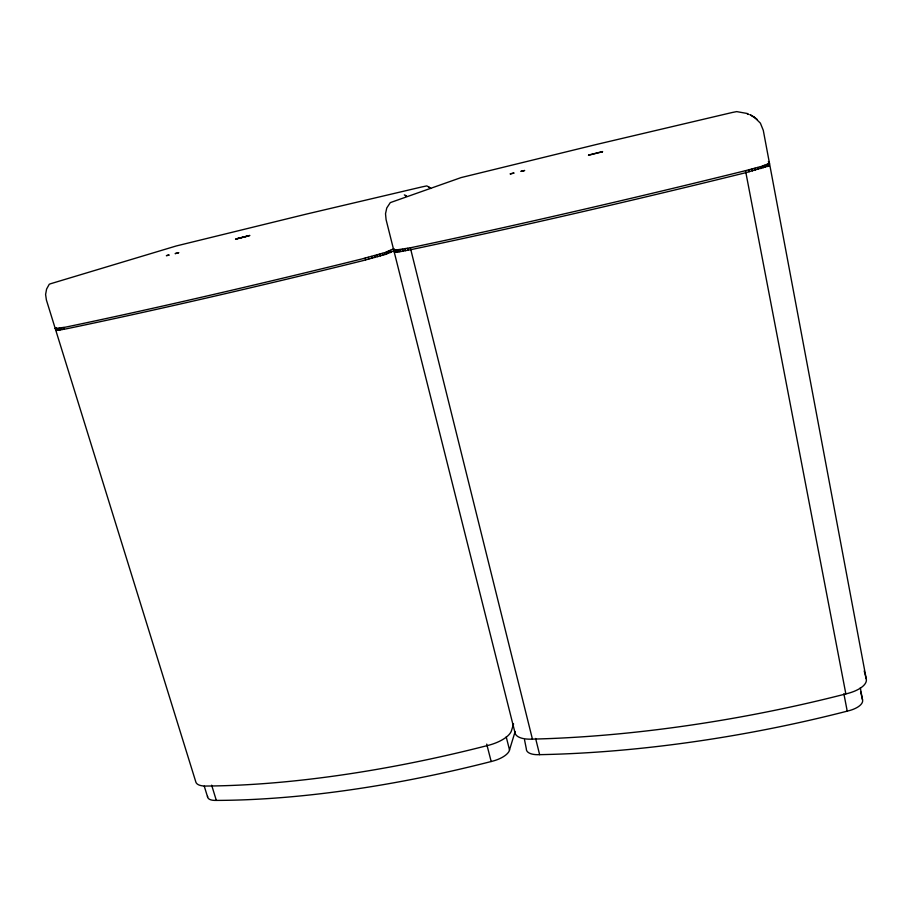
<?xml version="1.0" encoding="UTF-8"?>
<svg xmlns="http://www.w3.org/2000/svg" width="912" height="912" viewBox="0 0 912 912"><rect width="100%" height="100%" fill="white"/><g stroke="black" fill="none" stroke-linecap="round" stroke-linejoin="round"><path stroke-width="1.37" d="M394.406 251.723L398.647 251.94L410.81 249.671A510.218 24.1 -13.4 0 0 745.891 172.664L769.272 165.71L769.443 163.145L768.349 161.572M514.881 732.416L509.09 751.283A19.437 8.322 -15.1 0 1 493.688 760.859L491.18 761.52A445.409 141.383 -14.6 0 1 216.326 800.405L214.354 800.394A19.152 7.376 -19.9 0 1 207.548 796.187M513.57 723.923L511.472 730.706A26.368 10.933 -15 0 1 486.928 745.685A452.124 139 -14.6 0 1 207.104 786.03A25.969 9.69 -19.7 0 1 195.738 781.664L46.387 299.968L45.6 294.473L46.592 289.07L49.259 284.259L50.616 283.735L176.13 246.001L306.307 214.115L421.8 186.949L426.77 185.911L428.902 187.051M769.375 163.385L760.813 166.6L745.503 170.669A510.344 23.587 -13.4 0 1 410.343 247.802L393.916 250.321L394.508 249.546M394.919 250.321L385.297 254.459L362.417 260.786A481.194 22.162 -13.9 0 1 66.166 328.867L56.362 330.463L55.484 328.286L56.077 327.944M394.041 248.623L384.83 252.624L361.939 258.94A481.297 21.694 -13.9 0 1 65.63 327.134L55.244 328.525L55.951 328.195M601.772 152.099L602.615 151.563L588.992 154.96M589.426 154.721L588.479 155.268L602.148 151.848M408.154 250.162L407.698 248.349M388.808 251.199L389.629 250.891L390.085 252.715M389.709 250.777L390.553 250.458L391.009 252.282M405.498 250.686L405.042 248.885M64.114 329.221L63.601 327.545M403.07 251.142L402.625 249.341M62.05 329.62L61.526 327.944M400.915 251.507L400.083 249.785L400.824 249.694M60.26 329.939L59.747 328.263M399.034 251.792L398.179 250.082L398.989 249.979M58.778 330.155L58.265 328.48M524.56 170.51L522.941 170.954M56.806 330.315L56.293 328.651L55.358 328.685M396.241 252.088L395.797 250.298M395.363 252.1L394.451 250.401M248.395 235.957L235.513 239.149L249.877 235.467L237.029 238.648M387.942 251.518L388.387 253.285M386.369 252.088L386.813 253.867M384.476 252.715L384.932 254.494M768.394 163.864L769.272 165.71L768.257 165.779M382.31 253.411L382.755 255.189M767.539 164.285L767.893 166.201M368.323 257.332L368.779 259.122M379.882 254.14L380.338 255.93M377.237 254.915L377.693 256.694M764.689 165.357L765.054 167.284M762.728 165.995L763.093 167.922M524.514 739.746L526.327 748.832A19.585 8.482 -13.9 0 0 537.271 754.691L539.63 754.657A470.501 152.726 -10.8 0 0 847.225 711.143L849.859 710.459A21.101 9.086 -7.4 0 0 862.672 700.815L860.312 687.796M760.448 166.691L760.813 168.617M167.489 255.36C163.134 256.603 172.528 254.06 167.933 255.36M757.872 167.432L758.237 169.37M522.485 170.954L520.855 171.399L524.571 170.498M755.045 168.218L755.41 170.156M751.99 169.028L752.354 170.966M748.763 169.86L749.128 171.787M57.103 328.616L57.194 330.44M397.028 250.196L397.062 252.134M55.244 328.525L56.168 328.411M394.417 249.808L394.372 252.168M769.295 165.197L769.215 165.448M374.855 257.492L374.581 255.656M371.868 258.313L371.537 256.489M747.338 113.51L736.702 111.606L732.176 112.507L596.551 144.449L461.107 177.578L390.29 202.624L386.756 207.993L385.525 213.739L386.072 219.598L515.018 732.792M749.812 114.593L756.23 118.651M750.61 114.992L754.156 117.055M404.335 194.883L406.627 196.137L405.498 195.464M429.848 187.712L430.817 188.488M754.418 117.295L760.391 123.166L763.287 130.336L866.252 678.87A28.637 11.947 -7.7 0 1 845.857 693.918A477.717 150.218 -10.9 0 1 532.426 739.119A26.573 11.138 -13.9 0 1 514.938 731.504M428.868 187.028L429.883 187.735M756.538 118.913L757.405 119.643M365.621 259.931L365.176 258.13M204.277 786.224L207.617 797.054M211.652 785.186L216.326 800.394M864.211 670.947L866.252 678.87M486.712 744.124L491.18 761.52M506.217 736.885L509.569 750.143M410.343 247.802L532.426 739.119M535.618 738.458L539.63 754.657M860.597 691.604L862.558 699.686M745.503 170.669L845.857 693.918M843.885 693.793L847.225 711.143M766.764 164.65L767.14 166.645M178.638 252.738L175.127 253.616L178.638 252.727M510.287 173.896L513.844 173.063L510.287 173.896M748.467 114.433L747.281 113.726L748.467 114.433"/></g></svg>
